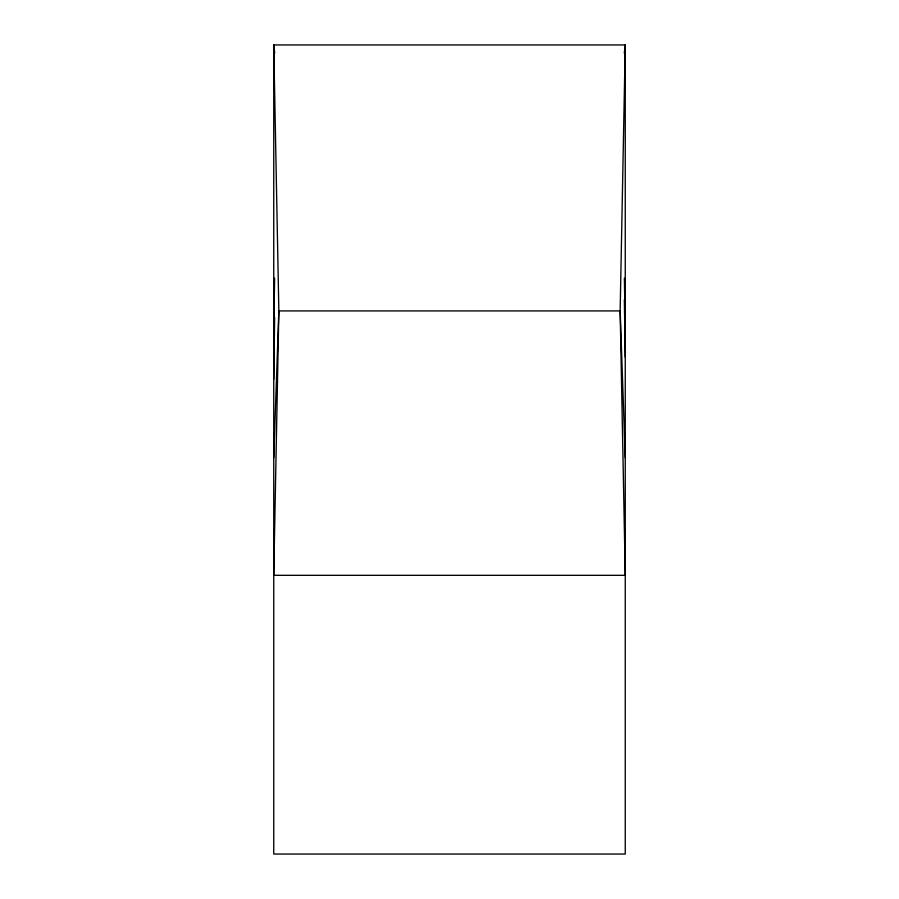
<?xml version="1.0" encoding="UTF-8"?>
<svg xmlns="http://www.w3.org/2000/svg" width="899" height="899" viewBox="0 0 899 899"><rect width="100%" height="100%" fill="white"/><g stroke="black" fill="none" stroke-linecap="round" stroke-linejoin="round"><path stroke-width="1.35" d="M273.745 379.311L274.644 317.538M273.745 328.663L274.633 278.151M273.745 457.872L278.847 310.919L273.745 44.95L625.255 44.95L625.255 854.05L273.745 854.05L273.745 44.95L274.712 53.108M624.288 53.108L625.255 44.95L620.153 310.919L625.255 575.315L273.745 575.315L278.847 310.919L620.153 310.919L625.255 457.872M624.367 278.151L625.255 328.663M624.344 299.783L625.255 357.117"/></g></svg>
